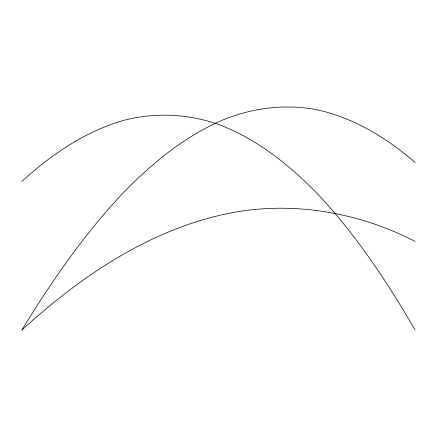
<?xml version="1.0" encoding="UTF-8"?>
<svg xmlns="http://www.w3.org/2000/svg" width="437" height="437" viewBox="0 0 437 437"><rect width="100%" height="100%" fill="white"/><g stroke="black" fill="none" stroke-linecap="round" stroke-linejoin="round"><path stroke-width="0.66" d="M21.85 181.377C50.949 154.993 84.106 132.067 122.114 120.82C154.643 111.856 189.494 113.642 221.084 125.419C258.824 140.293 290.829 166.229 318.764 195.17C356.57 235.772 387.406 282.193 415.15 330.077M415.15 241.459C355.942 210.836 286.339 199.796 221.084 215.015C144.991 232.631 78.742 278.052 21.85 330.077C51.216 281.909 83.478 235.248 122.114 193.99C150.781 164.367 183.114 137.48 221.084 120.688C251.799 107.781 286.006 103.345 318.764 110.184C355.008 118.471 387.22 138.458 415.15 162.471"/></g></svg>
